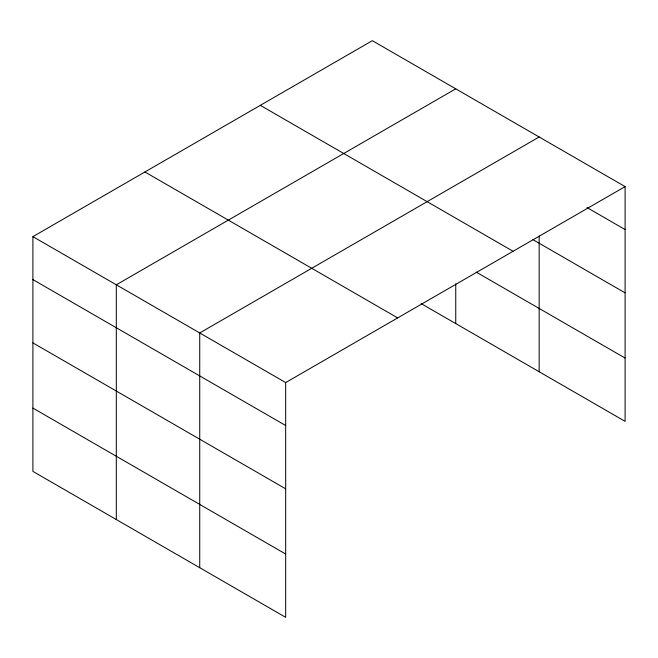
<?xml version="1.0" encoding="UTF-8"?>
<svg xmlns="http://www.w3.org/2000/svg" width="658" height="658" viewBox="0 0 658 658"><rect width="100%" height="100%" fill="white"/><g stroke="black" fill="none" stroke-linecap="round" stroke-linejoin="round"><path stroke-width="0.99" d="M539.157 236.09L539.157 371.737M421.136 303.601L625.1 421.359L625.1 186.609L372.329 40.673L32.9 236.641L32.9 471.391L285.671 617.327L285.671 382.578L32.9 236.641M455.747 88.83L116.31 284.799L116.31 519.549M539.157 136.987L199.728 332.956L199.728 567.706M285.671 382.578L625.1 186.609M587.002 207.566L625.1 229.56M532.947 239.652L625.1 292.851M260.321 105.346L513.084 251.274M476.153 272.075L625.1 358.067M144.916 171.977L397.679 317.904M32.9 279.592L285.671 425.529M32.9 342.892L285.671 488.82M32.9 408.1L285.671 554.036M455.747 283.771L455.747 323.58"/></g></svg>
